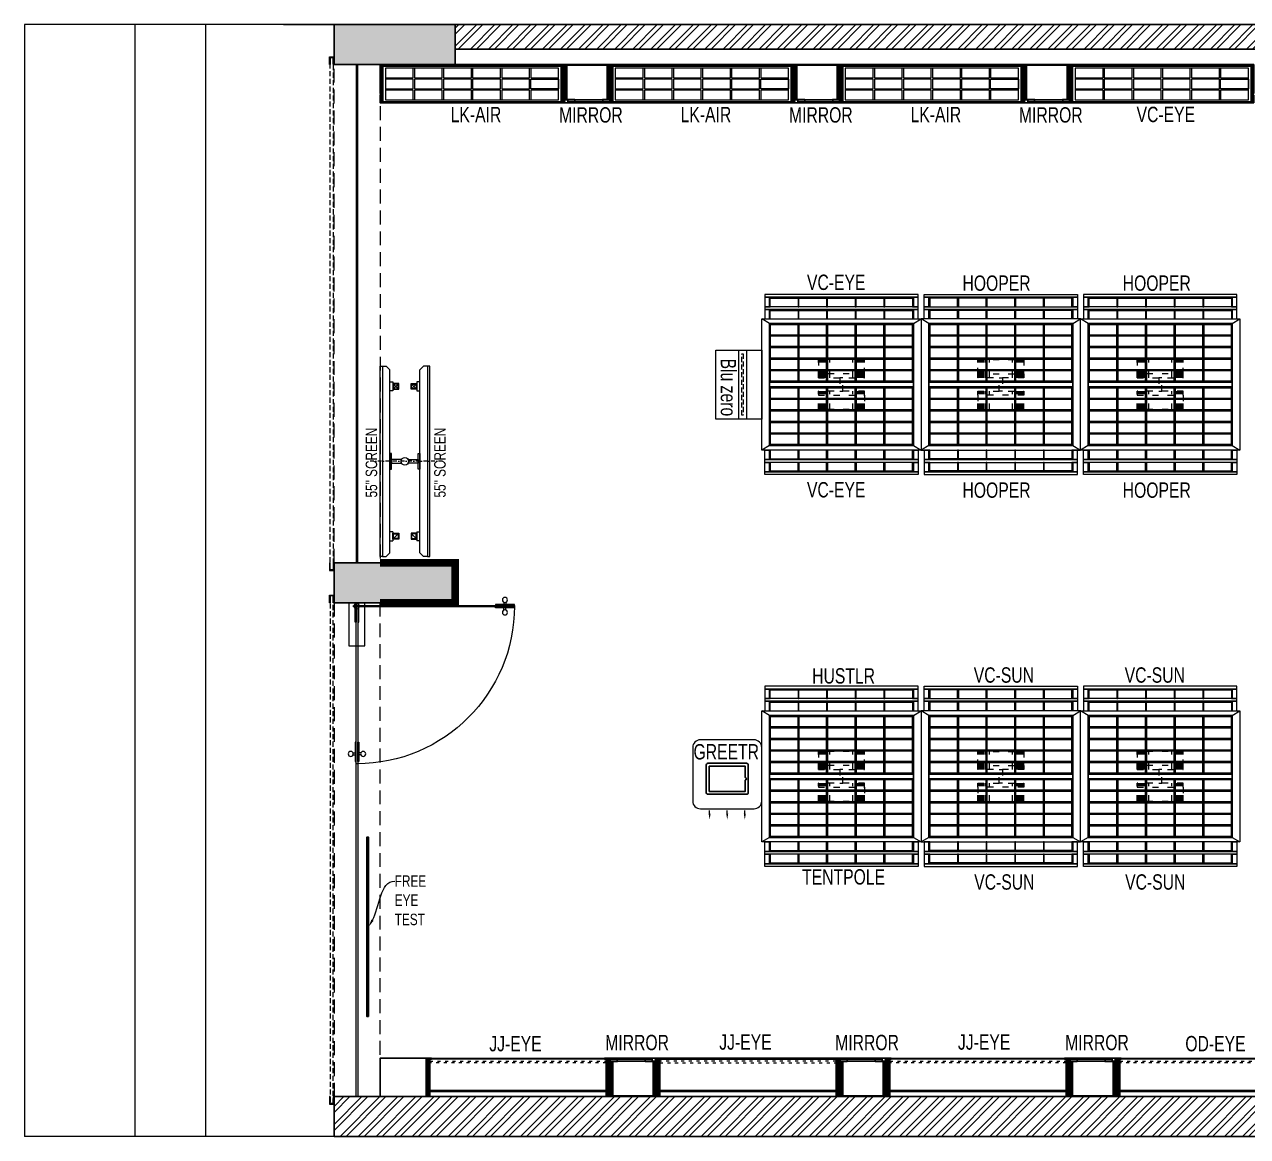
# Model space of a CAD drawing. Header units: feet. Extents: x 9724558 to 9740498, y -5935637 to -5928387.
# Drawn here: x 9724558 to 9732537, y -5935637 to -5928387 of the extents above; entities that cross this region are included whole.
import ezdxf
from ezdxf import colors
from ezdxf.entities.mleader import LeaderData, LeaderLine
from ezdxf.math import Vec2, Vec3

# ---------------------------------------------------------------- set-up
doc = ezdxf.new("R2010")
doc.units = ezdxf.units.FT
doc.header["$LTSCALE"] = 33
doc.header["$MEASUREMENT"] = 0
for name, pattern in [('a_p6_plan_L18$0$HIDDEN', [0.375, 0.25, -0.125]), ('ACAD_ISO03W100', [30, 12, -18]), ('D10_DASHED', [0.75, 0.5, -0.25]), ('DASHDOT2', [0.5, 0.25, -0.125, 0, -0.125]), ('HIDDENX2', [0.75, 0.5, -0.25])]:
    doc.linetypes.add(name, pattern=pattern)
for name, color, linetype, lineweight in [('A-Glazing', 4, 'Continuous', 20), ('A-shutter', 8, 'Continuous', 18), ('A-WALL HATCH', 251, 'Continuous', 0), ('beam', 90, 'Continuous', 9), ('column hatch', 5, 'Continuous', 0), ('Glazing', 141, 'Continuous', 15), ('LENS-DIM', 252, 'Continuous', 5), ('LENS-FURNITURE', 13, 'Continuous', 9), ('LENS-PARTITION', 21, 'Continuous', 25), ('LENS-TEXT', 31, 'Continuous', 5), ('LENS_DIMENSION', 193, 'Continuous', 0), ('LENS_TEXT', 31, 'Continuous', 5), ('LK-EQPMT', 3, 'Continuous', 18), ('LK-FF&E FLOOR', 1, 'Continuous', 9), ('LK-FF&E WALL', 1, 'Continuous', 9), ('LK-IT', 3, 'Continuous', 18), ('LK-MIRROR', 133, 'Continuous', 13), ('LN-ELEVATION-1', 81, 'Continuous', 25), ('LN-ELEVATION-2', 103, 'Continuous', 20), ('LN-ELEVATION-3', 125, 'Continuous', 18), ('LN-ELEVATION-4', 145, 'Continuous', 13), ('LN-ELEVATION-5', 167, 'Continuous', 5), ('LN-HATCH', 251, 'Continuous', 0), ('PLANO-TXT', 252, 'Continuous', 5), ('rolling shutter', 1, 'Continuous', 5), ('Steps', 4, 'Continuous', 9)]:
    doc.layers.add(name, color=color, linetype=linetype, lineweight=lineweight)
doc.layers.add('A-WALL', color=1, linetype='Continuous')
doc.layers.add('column', color=10, linetype='Continuous')
doc.styles.add('LK TXT', font='GILC____.TTF', dxfattribs={"height": 100})
doc.styles.get("Standard").update_dxf_attribs({"font": 'GILC____.TTF'})
pattern_1 = [(45, (7858054.0837, 3504049.203), (-4.4901280605, 4.4901280605), [])]

# ---------------------------------------------------------------- blocks, each defined once
blk = doc.blocks.new('Entrance Door')
at = {"layer": 'Glazing', "ltscale": 111}
blk.add_hatch(color=256, dxfattribs=at).paths.add_polyline_path([(18, -34.8), (18, -1235), (30, -1235), (30, -34.8)])
at = {"layer": 'Glazing'}
for p, q in [((30, -54.2), (18, -66.2)), ((1117.8, -31.3), (1117.8, -54.3)), ((1117.8, -89.2), (1117.8, -66.3)), ((1132.8, -31.3), (1132.8, -54.3)), ((1132.8, -89.2), (1132.8, -66.3))]:
    blk.add_line(p, q, dxfattribs=at)
at = {"layer": 'Glazing', "ltscale": 44}
for p, q in [((-4.9, -1156.3), (18, -1156.3)), ((-4.9, -1171.3), (18, -1171.3)), ((52.9, -1156.3), (30, -1156.3)), ((52.9, -1171.3), (30, -1171.3))]:
    blk.add_line(p, q, dxfattribs=at)
at = {"layer": 'Glazing'}
for points in [[(320, -120.5), (0, -120.5), (0, 0), (320, 0)], [(0, -54.2), (142.5, -54.2), (142.5, -46.8), (0, -46.8)], [(0, -66.2), (142.5, -66.2), (142.5, -73.7), (0, -73.7)], [(1180.8, -54.3), (1038.3, -54.3), (1038.3, -46.8), (1180.8, -46.8)], [(1180.8, -66.3), (1038.3, -66.3), (1038.3, -73.8), (1180.8, -73.8)]]:
    blk.add_lwpolyline(points, close=True, dxfattribs=at)
at = {"layer": 'Glazing', "ltscale": 222}
blk.add_lwpolyline([(-1.5, -66.2), (1198.8, -66.2), (1198.8, -54.2), (-1.5, -54.2)], close=True, dxfattribs=at)
at = {"layer": 'Glazing', "ltscale": 111}
blk.add_lwpolyline([(18, -34.8), (18, -1235), (30, -1235), (30, -34.8)], close=True, dxfattribs=at)
at = {"layer": 'Glazing', "ltscale": 44}
for points in [[(18, -1092.5), (18, -1235), (10.5, -1235), (10.5, -1092.5)], [(30, -1092.5), (30, -1235), (37.5, -1235), (37.5, -1092.5)]]:
    blk.add_lwpolyline(points, close=True, dxfattribs=at)
at = {"layer": 'Glazing'}
for centre, radius in [((1125.3, -13.9), 19), ((24, -58.7), 19.8), ((1125.3, -106.6), 19)]:
    blk.add_circle(centre, radius, dxfattribs=at)
at = {"layer": 'Glazing', "ltscale": 44}
for centre in [(-22.4, -1163.8), (70.4, -1163.8)]:
    blk.add_circle(centre, 19, dxfattribs=at)
at = {"layer": 'Glazing', "ltscale": 222}
blk.add_arc((24, -60.2), 1174.8, 270, 359.99955, dxfattribs=at)
blk = doc.blocks.new('*U47')
at = {"layer": 'A-shutter', "color": 5, "ltscale": 10}
for points in [[(41040071.5, -1561539.2), (41040071.5, -1561544.2), (41040026.5, -1561544.2), (41040026.5, -1561564.2), (41040071.5, -1561564.2), (41040071.5, -1561569.2), (41040021.5, -1561569.2), (41040021.5, -1561539.2)], [(41043291.5, -1561539.2), (41043291.5, -1561544.2), (41043336.5, -1561544.2), (41043336.5, -1561564.2), (41043291.5, -1561564.2), (41043291.5, -1561569.2), (41043341.5, -1561569.2), (41043341.5, -1561539.2)]]:
    blk.add_lwpolyline(points, close=True, dxfattribs=at)
at = {"layer": 'A-shutter', "color": 5, "linetype": 'HIDDENX2', "ltscale": 2}
blk.add_lwpolyline([(41040026.5, -1561544.2), (41040026.5, -1561564.2), (41043336.5, -1561564.2), (41043336.5, -1561544.2)], close=True, dxfattribs=at)
blk = doc.blocks.new('*U48')
at = {"layer": 'A-shutter', "color": 5, "ltscale": 10}
for points in [[(41040071.5, -1561539.2), (41040071.5, -1561544.2), (41040026.5, -1561544.2), (41040026.5, -1561564.2), (41040071.5, -1561564.2), (41040071.5, -1561569.2), (41040021.5, -1561569.2), (41040021.5, -1561539.2)], [(41043321.5, -1561539.2), (41043321.5, -1561544.2), (41043366.5, -1561544.2), (41043366.5, -1561564.2), (41043321.5, -1561564.2), (41043321.5, -1561569.2), (41043371.5, -1561569.2), (41043371.5, -1561539.2)]]:
    blk.add_lwpolyline(points, close=True, dxfattribs=at)
at = {"layer": 'A-shutter', "color": 5, "linetype": 'HIDDENX2', "ltscale": 2}
blk.add_lwpolyline([(41040026.5, -1561544.2), (41040026.5, -1561564.2), (41043366.5, -1561564.2), (41043366.5, -1561544.2)], close=True, dxfattribs=at)
blk = doc.blocks.new('A$Cbb8c257c')
at = {"layer": 'A-WALL HATCH'}
h = blk.add_hatch(dxfattribs=at)
h.set_pattern_fill('ANSI32', color=256, scale=222)
h.set_pattern_definition([(45, (-3278488.334, 5454299.475), (-58.8666395, 58.8666395), []), (45, (-3278449.09, 5454299.475), (-58.8666395, 58.8666395), [])])
h.paths.add_polyline_path([(0, -260), (-200, -260), (-200, -3510), (0, -3510)])
h.paths.add_polyline_path([(-800, 0), (-4440, 0), (-4440, -160), (-800, -160)])
h.paths.add_polyline_path([(-5240, 0), (-13130, 0), (-13130, -160), (-5240, -160)])
h.paths.add_polyline_path([(-13920, -6990), (-13920, -7250), (0, -7250), (0, -3770), (-200, -3770), (-200, -6990)])
at = {"layer": 'column hatch'}
h = blk.add_hatch(color=251, dxfattribs=at)
h.dxf.hatch_style = 1
h.paths.add_polyline_path([(-13130, -3770), (-13920, -3770), (-13920, -3510), (-13130, -3510)])
h.paths.add_polyline_path([(-4600, -3770), (-5240, -3770), (-5240, -3510), (-4600, -3510)])
h.paths.add_polyline_path([(0, -3770), (-650, -3770), (-650, -3510), (0, -3510)])
h.paths.add_polyline_path([(0, -260), (-800, -260), (-800, 0), (0, 0)])
h.paths.add_polyline_path([(-4440, -260), (-5240, -260), (-5240, 0), (-4440, 0)])
h.paths.add_polyline_path([(-13130, -260), (-13920, -260), (-13920, 0), (-13130, 0)])
at = {"layer": 'A-WALL'}
for p, q in [((-13130, 0), (-14249.5, 0)), ((-5240, 0), (-13130, 0)), ((-13920, -6990), (-200, -6990)), ((-13920, -6990), (-13920, -7250)), ((0, -7250), (-13920, -7250))]:
    blk.add_line(p, q, dxfattribs=at)
blk.add_lwpolyline([(-200, -6990), (-200, -3770), (-650, -3770), (-650, -3510), (-200, -3510), (-200, -260), (-800, -260), (-800, -160), (-4440, -160), (-4440, -260), (-5240, -260), (-5240, -160), (-13130, -160), (-13130, -260), (-13920, -260), (-13920, 0)], dxfattribs=at)
at = {"layer": 'beam', "linetype": 'a_p6_plan_L18$0$HIDDEN', "lineweight": 5, "ltscale": 11}
for points in [[(-13920, -260), (-13620, -260), (-13620, -3510), (-13920, -3510)], [(-13920, -6990), (-13620, -6990), (-13620, -3770), (-13920, -3770)]]:
    blk.add_lwpolyline(points, close=True, dxfattribs=at)
at = {"layer": 'column'}
blk.add_line((-13130, -260), (-13920, -260), dxfattribs=at)
for points in [[(-13130, -260), (-13920, -260), (-13920, 0), (-13130, 0)], [(-13130, -3770), (-13920, -3770), (-13920, -3510), (-13130, -3510)]]:
    blk.add_lwpolyline(points, close=True, dxfattribs=at)
at = {"layer": 'Steps'}
for p, q in [((-15939.4, 0), (-15939.4, -7250)), ((-13920, 0), (-15939.4, 0)), ((-15219.4, 0), (-15219.4, -7250)), ((-14759.4, 0), (-14759.4, -7250)), ((-13920, -7250), (-15939.4, -7250))]:
    blk.add_line(p, q, dxfattribs=at)
at = {"layer": 'rolling shutter', "color": 2, "xscale": -1, "rotation": 269.999999999999}
blk.add_blockref('*U48', (1547619.2, -41043581.5), dxfattribs=at)
at = {"layer": 'rolling shutter', "color": 2, "rotation": 270.000000000001}
blk.add_blockref('*U47', (1547619.2, 41036301.5), dxfattribs=at)
blk = doc.blocks.new('MIRROR')
at = {"layer": 'LN-HATCH', "ltscale": 0.5}
h = blk.add_hatch(dxfattribs=at)
h.set_pattern_fill('ANSI31', color=256, scale=2)
h.set_pattern_definition([(45, (4060433.7416, 1708720.787), (-4.4901280605, 4.4901280605), [])])
h.paths.add_polyline_path([(212.9, 101.3), (230.9, 101.3), (230.9, -127.7), (212.9, -127.7)])
h.paths.add_polyline_path([(230.9, 95.3), (494.9, 95.3), (494.9, 101.3), (230.9, 101.3)])
h.paths.add_polyline_path([(512.9, 101.3), (494.9, 101.3), (494.9, -127.7), (512.9, -127.7)])
at = {"layer": 'Defpoints'}
blk.add_lwpolyline([(512.9, 101.3), (212.9, 101.3), (212.9, -148.7), (512.9, -148.7)], close=True, dxfattribs=at)
at = {"layer": 'LN-ELEVATION-1'}
for points in [[(212.9, 101.3), (230.9, 101.3), (230.9, -127.7), (212.9, -127.7)], [(230.9, 95.3), (494.9, 95.3), (494.9, 101.3), (230.9, 101.3)], [(512.9, 101.3), (494.9, 101.3), (494.9, -127.7), (512.9, -127.7)], [(259.9, -141.7), (259.9, -127.7), (214.9, -127.7), (214.9, -148.7), (223.9, -148.7), (223.9, -147.2), (216.4, -147.2), (216.4, -141.7)], [(442.9, -141.7), (442.9, -127.7), (487.9, -127.7), (487.9, -148.7), (478.9, -148.7), (478.9, -147.2), (486.4, -147.2), (486.4, -141.7)], [(504.9, -148.7), (504.9, -147.2), (509.4, -147.2), (509.4, -129.2), (487.9, -129.2), (487.9, -127.7), (510.9, -127.7), (510.9, -148.7)]]:
    blk.add_lwpolyline(points, close=True, dxfattribs=at)
at = {"layer": 'LN-ELEVATION-2', "color": 4, "lineweight": 0}
blk.add_lwpolyline([(216.4, -141.7), (486.4, -141.7), (486.4, -147.2), (216.4, -147.2)], close=True, dxfattribs=at)
at = {"layer": 'LN-ELEVATION-2'}
blk.add_lwpolyline([(259.9, -141.7), (442.9, -141.7), (442.9, -127.7), (259.9, -127.7)], close=True, dxfattribs=at)
at = {"layer": 'LN-ELEVATION-4', "ltscale": 0.5}
blk.add_line((478.9, -148.7), (223.9, -148.7), dxfattribs=at)
blk = doc.blocks.new('JJ SH 1200')
at = {"layer": 'LN-HATCH', "ltscale": 0.5}
h = blk.add_hatch(dxfattribs=at)
h.set_pattern_fill('ANSI31', color=256, scale=2)
h.set_pattern_definition([(45, (4097187.331, 1708800.267), (-4.4901280605, 4.4901280605), [])])
h.paths.add_polyline_path([(792.1, 220), (792.1, 30), (786.1, 30), (786.1, 20), (792.1, 20), (792.1, -24), (767.1, -24), (767.1, 220)])
h.paths.add_polyline_path([(-382.9, 180), (767.1, 180), (767.1, 186), (-382.9, 186)])
h.paths.add_polyline_path([(757.1, -24), (757.1, -30), (792.1, -30), (792.1, -24)])
h.paths.add_polyline_path([(-407.9, 220), (-407.9, 30), (-401.9, 30), (-401.9, 20), (-407.9, 20), (-407.9, -24), (-382.9, -24), (-382.9, 220)])
h.paths.add_polyline_path([(-372.9, -24), (-372.9, -30), (-407.9, -30), (-407.9, -24)])
at = {"layer": 'LN-ELEVATION-1', "ltscale": 0.5}
for points in [[(-407.9, 220), (-407.9, 30), (-401.9, 30), (-401.9, 20), (-407.9, 20), (-407.9, -24), (-382.9, -24), (-382.9, 220)], [(-382.9, 180), (767.1, 180), (767.1, 186), (-382.9, 186)], [(792.1, 220), (792.1, 30), (786.1, 30), (786.1, 20), (792.1, 20), (792.1, -24), (767.1, -24), (767.1, 220)], [(-372.9, -24), (-372.9, -30), (-407.9, -30), (-407.9, -24)], [(757.1, -24), (757.1, -30), (792.1, -30), (792.1, -24)]]:
    blk.add_lwpolyline(points, close=True, dxfattribs=at)
at = {"layer": 'LN-ELEVATION-3', "ltscale": 0.5}
for p, q in [((767.1, 220), (-382.9, 220)), ((757.1, -24), (-372.9, -24)), ((-372.9, -30), (757.1, -30))]:
    blk.add_line(p, q, dxfattribs=at)
at = {"layer": 'LN-ELEVATION-4', "linetype": 'ACAD_ISO03W100', "ltscale": 0.05}
blk.add_lwpolyline([(767.1, 0), (-382.9, 0), (-382.9, -12), (767.1, -12)], close=True, dxfattribs=at)
blk = doc.blocks.new('VC HD 1200')
at = {"layer": 'LN-HATCH', "ltscale": 0.5}
h = blk.add_hatch(dxfattribs=at)
h.set_pattern_fill('ANSI31', color=256, scale=2)
h.set_pattern_definition([(45, (3760859.753, 1795248.936), (-4.490128061, 4.490128061), [])])
h.paths.add_polyline_path([(-1200, 250), (-1200, 60), (-1194, 60), (-1194, 50), (-1200, 50), (-1200, 6), (-1182, 6), (-1182, 250)])
h = blk.add_hatch(dxfattribs=at)
h.set_pattern_fill('ANSI31', color=256, scale=2)
h.set_pattern_definition(pattern_1)
h.paths.add_polyline_path([(0, 250), (0, 60), (-6, 60), (-6, 50), (0, 50), (0, 6), (-18, 6), (-18, 250)])
h = blk.add_hatch(dxfattribs=at)
h.set_pattern_fill('ANSI31', color=256, scale=2)
h.set_pattern_definition([(45, (7858047.0837, 3504049.203), (-4.4901280605, 4.4901280605), [])])
h.paths.add_polyline_path([(-1165, 6), (-1165, 0), (-1200, 0), (-1200, 6)])
h = blk.add_hatch(dxfattribs=at)
h.set_pattern_fill('ANSI31', color=256, scale=2)
h.set_pattern_definition(pattern_1)
h.paths.add_polyline_path([(-28, 6), (-28, 0), (0, 0), (0, 6)])
at = {"layer": 'LN-ELEVATION-1', "ltscale": 0.5}
for points in [[(-1200, 250), (-1200, 60), (-1194, 60), (-1194, 50), (-1200, 50), (-1200, 6), (-1182, 6), (-1182, 250)], [(-18, 238), (-1182, 238), (-1182, 244), (-18, 244)], [(0, 250), (0, 60), (-6, 60), (-6, 50), (0, 50), (0, 6), (-18, 6), (-18, 250)], [(-1165, 6), (-1165, 0), (-1200, 0), (-1200, 6)], [(-35, 6), (-35, 0), (0, 0), (0, 6)]]:
    blk.add_lwpolyline(points, close=True, dxfattribs=at)
at = {"layer": 'LN-ELEVATION-3', "ltscale": 0.5}
for p, q in [((-1182, 250), (-18, 250)), ((-1165, 6), (-35, 6)), ((-35, 0), (-1165, 0))]:
    blk.add_line(p, q, dxfattribs=at)
for points in [[(-1165, 226), (-35, 226), (-35, 18), (-1165, 18)], [(-1165, 226), (-983.3, 226), (-983.3, 162), (-1165, 162)], [(-975.3, 226), (-793.7, 226), (-793.7, 162), (-975.3, 162)], [(-785.7, 226), (-604, 226), (-604, 162), (-785.7, 162)], [(-596, 226), (-414.3, 226), (-414.3, 162), (-596, 162)], [(-406.3, 226), (-224.7, 226), (-224.7, 162), (-406.3, 162)], [(-216.7, 226), (-35, 226), (-35, 162), (-216.7, 162)], [(-1165, 90), (-983.3, 90), (-983.3, 154), (-1165, 154)], [(-1165, 82), (-983.3, 82), (-983.3, 18), (-1165, 18)], [(-975.3, 154), (-793.7, 154), (-793.7, 90), (-975.3, 90)], [(-975.3, 82), (-793.7, 82), (-793.7, 18), (-975.3, 18)], [(-785.7, 154), (-604, 154), (-604, 90), (-785.7, 90)], [(-785.7, 82), (-604, 82), (-604, 18), (-785.7, 18)], [(-596, 154), (-414.3, 154), (-414.3, 90), (-596, 90)], [(-596, 82), (-414.3, 82), (-414.3, 18), (-596, 18)], [(-406.3, 154), (-224.7, 154), (-224.7, 90), (-406.3, 90)], [(-406.3, 82), (-224.7, 82), (-224.7, 18), (-406.3, 18)], [(-216.7, 154), (-35, 154), (-35, 90), (-216.7, 90)], [(-216.7, 82), (-35, 82), (-35, 18), (-216.7, 18)]]:
    blk.add_lwpolyline(points, close=True, dxfattribs=at)
blk = doc.blocks.new('ffgd')
at = {"layer": 'LN-ELEVATION-4', "linetype": 'ACAD_ISO03W100', "ltscale": 0.1}
blk.add_lwpolyline([(0, 47.3), (0, -41.5), (-20, -41.5), (-20, 47.3)], close=True, dxfattribs=at)
at = {"layer": 'LN-ELEVATION-5', "linetype": 'ACAD_ISO03W100', "ltscale": 0.1}
for p, q in [((-159.9, 165.7), (-159.9, 47.3)), ((-159.7, 165.7), (-159.7, 47.3)), ((-159.4, 165.7), (-159.4, 47.3)), ((-159, 165.7), (-159, 47.3)), ((-158.5, 165.7), (-158.5, 47.3)), ((-157.9, 165.7), (-157.9, 47.3)), ((-157.1, 165.7), (-157.1, 47.3)), ((-156.1, 165.7), (-156.1, 47.3)), ((-154.1, 165.7), (-154.1, 47.3)), ((-151.1, 165.7), (-151.1, 47.3)), ((-146.1, 165.7), (-146.1, 47.3)), ((-141.1, 165.7), (-141.1, 47.3)), ((-135.1, 165.7), (-135.1, 47.3)), ((-128.1, 165.7), (-128.1, 47.3)), ((-120.1, 165.7), (-120.1, 47.3)), ((-111.1, 165.7), (-111.1, 47.3)), ((-102.1, 165.7), (-102.1, 47.3)), ((-85, 165.7), (-85, 47.3)), ((65, 165.7), (65, 47.3)), ((82.1, 165.7), (82.1, 47.3)), ((91.1, 165.7), (91.1, 47.3)), ((100.1, 165.7), (100.1, 47.3)), ((108.1, 165.7), (108.1, 47.3)), ((115.1, 165.7), (115.1, 47.3)), ((121.1, 165.7), (121.1, 47.3)), ((126.1, 165.7), (126.1, 47.3)), ((131.1, 165.7), (131.1, 47.3)), ((134.1, 165.7), (134.1, 47.3)), ((136.1, 165.7), (136.1, 47.3)), ((137.1, 165.7), (137.1, 47.3)), ((137.9, 165.7), (137.9, 47.3)), ((138.5, 165.7), (138.5, 47.3)), ((139, 165.7), (139, 47.3)), ((139.4, 165.7), (139.4, 47.3)), ((139.7, 165.7), (139.7, 47.3)), ((139.9, 165.7), (139.9, 47.3)), ((-159.9, -41.5), (-159.9, -159.9)), ((-159.7, -41.5), (-159.7, -159.9)), ((-159.4, -41.5), (-159.4, -159.9)), ((-159, -41.5), (-159, -159.9)), ((-158.5, -41.5), (-158.5, -159.9)), ((-157.9, -41.5), (-157.9, -159.9)), ((-157.1, -41.5), (-157.1, -159.9)), ((-156.1, -41.5), (-156.1, -159.9)), ((-154.1, -41.5), (-154.1, -159.9)), ((-151.1, -41.5), (-151.1, -159.9)), ((-146.1, -41.5), (-146.1, -159.9)), ((-141.1, -41.5), (-141.1, -159.9)), ((-135.1, -41.5), (-135.1, -159.9)), ((-128.1, -41.5), (-128.1, -159.9)), ((-120.1, -41.5), (-120.1, -159.9)), ((-111.1, -41.5), (-111.1, -159.9)), ((-102.1, -41.5), (-102.1, -159.9)), ((-85, -41.5), (-85, -159.9)), ((65, -41.5), (65, -159.9)), ((82.1, -41.5), (82.1, -159.9)), ((91.1, -41.5), (91.1, -159.9)), ((100.1, -41.5), (100.1, -159.9)), ((108.1, -41.5), (108.1, -159.9)), ((115.1, -41.5), (115.1, -159.9)), ((121.1, -41.5), (121.1, -159.9)), ((126.1, -41.5), (126.1, -159.9)), ((131.1, -41.5), (131.1, -159.9)), ((134.1, -41.5), (134.1, -159.9)), ((136.1, -41.5), (136.1, -159.9)), ((137.1, -41.5), (137.1, -159.9)), ((137.9, -41.5), (137.9, -159.9)), ((138.5, -41.5), (138.5, -159.9)), ((139, -41.5), (139, -159.9)), ((139.4, -41.5), (139.4, -159.9)), ((139.7, -41.5), (139.7, -159.9)), ((139.9, -41.5), (139.9, -159.9))]:
    blk.add_line(p, q, dxfattribs=at)
for points in [[(140, 73), (140, 165.7), (-160, 165.7), (-160, 73)], [(140, -67.1), (140, -159.9), (-160, -159.9), (-160, -67.1)]]:
    blk.add_lwpolyline(points, dxfattribs=at)
for points in [[(140, 73), (140, 47.3), (-160, 47.3), (-160, 73)], [(140, -41.5), (140, -67.1), (-160, -67.1), (-160, -41.5)]]:
    blk.add_lwpolyline(points, close=True, dxfattribs=at)
blk = doc.blocks.new('EURO 1040 x 1175')
at = {"layer": 'LN-ELEVATION-1'}
for points in [[(-470, -327.4), (470, -327.4), (470, 467.6), (-470, 467.6)], [(-470, 85.1), (470, 85.1), (470, 467.6), (-470, 467.6)], [(-283.2, 85.1), (-277.2, 85.1), (-277.2, 467.6), (-283.2, 467.6)], [(-96.4, 85.1), (-90.4, 85.1), (-90.4, 467.6), (-96.4, 467.6)], [(90.4, 85.1), (96.4, 85.1), (96.4, 467.6), (90.4, 467.6)], [(277.2, 85.1), (283.2, 85.1), (283.2, 467.6), (277.2, 467.6)], [(-470, 386.6), (-283.2, 386.6), (-283.2, 392.6), (-470, 392.6)], [(-277.2, 386.6), (-96.4, 386.6), (-96.4, 392.6), (-277.2, 392.6)], [(-90.4, 386.6), (90.4, 386.6), (90.4, 392.6), (-90.4, 392.6)], [(96.4, 386.6), (277.2, 386.6), (277.2, 392.6), (96.4, 392.6)], [(283.2, 386.6), (470, 386.6), (470, 392.6), (283.2, 392.6)], [(-470, 311.2), (-283.2, 311.2), (-283.2, 317.2), (-470, 317.2)], [(-470, 235.8), (-283.2, 235.8), (-283.2, 241.8), (-470, 241.8)], [(-277.2, 311.2), (-96.4, 311.2), (-96.4, 317.2), (-277.2, 317.2)], [(-277.2, 235.8), (-96.4, 235.8), (-96.4, 241.8), (-277.2, 241.8)], [(-90.4, 311.2), (90.4, 311.2), (90.4, 317.2), (-90.4, 317.2)], [(-90.4, 235.8), (90.4, 235.8), (90.4, 241.8), (-90.4, 241.8)], [(96.4, 311.2), (277.2, 311.2), (277.2, 317.2), (96.4, 317.2)], [(96.4, 235.8), (277.2, 235.8), (277.2, 241.8), (96.4, 241.8)], [(283.2, 311.2), (470, 311.2), (470, 317.2), (283.2, 317.2)], [(283.2, 235.8), (470, 235.8), (470, 241.8), (283.2, 241.8)], [(-470, 160.4), (-283.2, 160.4), (-283.2, 166.4), (-470, 166.4)], [(-277.2, 160.4), (-96.4, 160.4), (-96.4, 166.4), (-277.2, 166.4)], [(-90.4, 160.4), (90.4, 160.4), (90.4, 166.4), (-90.4, 166.4)], [(96.4, 160.4), (277.2, 160.4), (277.2, 166.4), (96.4, 166.4)], [(283.2, 160.4), (470, 160.4), (470, 166.4), (283.2, 166.4)], [(-470, 85.1), (470, 85.1), (470, 55.1), (-470, 55.1)], [(-470, 55.1), (470, 55.1), (470, -327.4), (-470, -327.4)], [(-283.2, 55.1), (-277.2, 55.1), (-277.2, -327.4), (-283.2, -327.4)], [(-96.4, 55.1), (-90.4, 55.1), (-90.4, -327.4), (-96.4, -327.4)], [(90.4, 55.1), (96.4, 55.1), (96.4, -327.4), (90.4, -327.4)], [(277.2, 55.1), (283.2, 55.1), (283.2, -327.4), (277.2, -327.4)], [(-470, -20.3), (-283.2, -20.3), (-283.2, -26.3), (-470, -26.3)], [(-277.2, -20.3), (-96.4, -20.3), (-96.4, -26.3), (-277.2, -26.3)], [(-90.4, -20.3), (90.4, -20.3), (90.4, -26.3), (-90.4, -26.3)], [(96.4, -20.3), (277.2, -20.3), (277.2, -26.3), (96.4, -26.3)], [(283.2, -20.3), (470, -20.3), (470, -26.3), (283.2, -26.3)], [(-470, -95.7), (-283.2, -95.7), (-283.2, -101.7), (-470, -101.7)], [(-277.2, -95.7), (-96.4, -95.7), (-96.4, -101.7), (-277.2, -101.7)], [(-90.4, -95.7), (90.4, -95.7), (90.4, -101.7), (-90.4, -101.7)], [(96.4, -95.7), (277.2, -95.7), (277.2, -101.7), (96.4, -101.7)], [(283.2, -95.7), (470, -95.7), (470, -101.7), (283.2, -101.7)], [(-470, -171.1), (-283.2, -171.1), (-283.2, -177.1), (-470, -177.1)], [(-277.2, -171.1), (-96.4, -171.1), (-96.4, -177.1), (-277.2, -177.1)], [(-90.4, -171.1), (90.4, -171.1), (90.4, -177.1), (-90.4, -177.1)], [(96.4, -171.1), (277.2, -171.1), (277.2, -177.1), (96.4, -177.1)], [(283.2, -171.1), (470, -171.1), (470, -177.1), (283.2, -177.1)], [(-470, -246.4), (-283.2, -246.4), (-283.2, -252.4), (-470, -252.4)], [(-277.2, -246.4), (-96.4, -246.4), (-96.4, -252.4), (-277.2, -252.4)], [(-90.4, -246.4), (90.4, -246.4), (90.4, -252.4), (-90.4, -252.4)], [(96.4, -246.4), (277.2, -246.4), (277.2, -252.4), (96.4, -252.4)], [(283.2, -246.4), (470, -246.4), (470, -252.4), (283.2, -252.4)]]:
    blk.add_lwpolyline(points, close=True, dxfattribs=at)
for points in [[(-283.2, 461.6), (-464, 461.6), (-464, 317.2)], [(-96.4, 461.6), (-277.2, 461.6)], [(90.4, 461.6), (-90.4, 461.6)], [(277.2, 461.6), (96.4, 461.6)], [(464, 317.2), (464, 461.6), (283.2, 461.6)], [(-464, 311.2), (-464, 241.8)], [(464, 241.8), (464, 311.2)], [(-464, 235.8), (-464, 166.4)], [(-464, 160.4), (-464, 91.1), (-283.2, 91.1)], [(283.2, 91.1), (464, 91.1), (464, 160.4)], [(464, 166.4), (464, 235.8)], [(-277.2, 91.1), (-96.4, 91.1)], [(-90.4, 91.1), (90.4, 91.1)], [(96.4, 91.1), (277.2, 91.1)], [(-464, -20.3), (-464, 49.1), (-283.2, 49.1)], [(-277.2, 49.1), (-96.4, 49.1)], [(-90.4, 49.1), (90.4, 49.1)], [(96.4, 49.1), (277.2, 49.1)], [(283.2, 49.1), (464, 49.1), (464, -20.3)], [(-464, -95.7), (-464, -26.3)], [(464, -26.3), (464, -95.7)], [(-464, -171.1), (-464, -101.7)], [(464, -101.7), (464, -171.1)], [(-283.2, -321.4), (-464, -321.4), (-464, -177.1)], [(464, -177.1), (464, -321.4), (283.2, -321.4)], [(-96.4, -321.4), (-277.2, -321.4)], [(90.4, -321.4), (-90.4, -321.4)], [(277.2, -321.4), (96.4, -321.4)]]:
    blk.add_lwpolyline(points, dxfattribs=at)
at = {"layer": 'LN-ELEVATION-2'}
blk.add_lwpolyline([(-520, -357.4), (520, -357.4), (520, 497.6), (-520, 497.6)], close=True, dxfattribs=at)
for points in [[(-470, 467.6), (-520, 497.6)], [(470, 467.6), (520, 497.6)], [(-470, -327.4), (-520, -357.4)], [(470, -327.4), (520, -357.4)]]:
    blk.add_lwpolyline(points, dxfattribs=at)
at = {"layer": 'LN-ELEVATION-3'}
for points in [[(-500, 559.6), (500, 559.6), (500, 577.6), (-500, 577.6)], [(-500, 497.6), (-470, 497.6), (-470, 559.6), (-500, 559.6)], [(470, 497.6), (500, 497.6), (500, 559.6), (470, 559.6)], [(-500, -357.4), (-470, -357.4), (-470, -419.4), (-500, -419.4)], [(470, -357.4), (500, -357.4), (500, -419.4), (470, -419.4)], [(-500, -419.4), (500, -419.4), (500, -437.4), (-500, -437.4)]]:
    blk.add_lwpolyline(points, close=True, dxfattribs=at)
at = {"layer": 'LN-ELEVATION-4'}
for points in [[(-500, 639.6), (500, 639.6), (500, 657.6), (-500, 657.6)], [(-500, 577.6), (-470, 577.6), (-470, 639.6), (-500, 639.6)], [(470, 577.6), (500, 577.6), (500, 639.6), (470, 639.6)], [(-470, 497.6), (-464, 497.6), (-464, 559.6), (-470, 559.6)], [(-464, 553.6), (-283.2, 553.6), (-283.2, 559.6), (-464, 559.6)], [(-283.2, 497.6), (-277.2, 497.6), (-277.2, 559.6), (-283.2, 559.6)], [(-277.2, 553.6), (-96.4, 553.6), (-96.4, 559.6), (-277.2, 559.6)], [(-96.4, 497.6), (-90.4, 497.6), (-90.4, 559.6), (-96.4, 559.6)], [(-90.4, 553.6), (90.4, 553.6), (90.4, 559.6), (-90.4, 559.6)], [(90.4, 497.6), (96.4, 497.6), (96.4, 559.6), (90.4, 559.6)], [(96.4, 553.6), (277.2, 553.6), (277.2, 559.6), (96.4, 559.6)], [(277.2, 497.6), (283.2, 497.6), (283.2, 559.6), (277.2, 559.6)], [(283.2, 553.6), (464, 553.6), (464, 559.6), (283.2, 559.6)], [(464, 497.6), (470, 497.6), (470, 559.6), (464, 559.6)], [(-470, -357.4), (-464, -357.4), (-464, -419.4), (-470, -419.4)], [(-283.2, -357.4), (-277.2, -357.4), (-277.2, -419.4), (-283.2, -419.4)], [(-96.4, -357.4), (-90.4, -357.4), (-90.4, -419.4), (-96.4, -419.4)], [(90.4, -357.4), (96.4, -357.4), (96.4, -419.4), (90.4, -419.4)], [(277.2, -357.4), (283.2, -357.4), (283.2, -419.4), (277.2, -419.4)], [(464, -357.4), (470, -357.4), (470, -419.4), (464, -419.4)], [(-500, -437.4), (-470, -437.4), (-470, -499.4), (-500, -499.4)], [(-464, -413.4), (-283.2, -413.4), (-283.2, -419.4), (-464, -419.4)], [(-277.2, -413.4), (-96.4, -413.4), (-96.4, -419.4), (-277.2, -419.4)], [(-90.4, -413.4), (90.4, -413.4), (90.4, -419.4), (-90.4, -419.4)], [(96.4, -413.4), (277.2, -413.4), (277.2, -419.4), (96.4, -419.4)], [(283.2, -413.4), (464, -413.4), (464, -419.4), (283.2, -419.4)], [(470, -437.4), (500, -437.4), (500, -499.4), (470, -499.4)], [(-500, -499.4), (500, -499.4), (500, -517.4), (-500, -517.4)]]:
    blk.add_lwpolyline(points, close=True, dxfattribs=at)
at = {"layer": 'LN-ELEVATION-5'}
for points in [[(-470, 577.6), (-464, 577.6), (-464, 639.6), (-470, 639.6)], [(-464, 633.6), (-283.2, 633.6), (-283.2, 639.6), (-464, 639.6)], [(-283.2, 577.6), (-277.2, 577.6), (-277.2, 639.6), (-283.2, 639.6)], [(-277.2, 633.6), (-96.4, 633.6), (-96.4, 639.6), (-277.2, 639.6)], [(-96.4, 577.6), (-90.4, 577.6), (-90.4, 639.6), (-96.4, 639.6)], [(-90.4, 633.6), (90.4, 633.6), (90.4, 639.6), (-90.4, 639.6)], [(90.4, 577.6), (96.4, 577.6), (96.4, 639.6), (90.4, 639.6)], [(96.4, 633.6), (277.2, 633.6), (277.2, 639.6), (96.4, 639.6)], [(277.2, 577.6), (283.2, 577.6), (283.2, 639.6), (277.2, 639.6)], [(283.2, 633.6), (464, 633.6), (464, 639.6), (283.2, 639.6)], [(464, 577.6), (470, 577.6), (470, 639.6), (464, 639.6)], [(-470, -437.4), (-464, -437.4), (-464, -499.4), (-470, -499.4)], [(-283.2, -437.4), (-277.2, -437.4), (-277.2, -499.4), (-283.2, -499.4)], [(-96.4, -437.4), (-90.4, -437.4), (-90.4, -499.4), (-96.4, -499.4)], [(90.4, -437.4), (96.4, -437.4), (96.4, -499.4), (90.4, -499.4)], [(277.2, -437.4), (283.2, -437.4), (283.2, -499.4), (277.2, -499.4)], [(464, -437.4), (470, -437.4), (470, -499.4), (464, -499.4)], [(-464, -493.4), (-283.2, -493.4), (-283.2, -499.4), (-464, -499.4)], [(-277.2, -493.4), (-96.4, -493.4), (-96.4, -499.4), (-277.2, -499.4)], [(-90.4, -493.4), (90.4, -493.4), (90.4, -499.4), (-90.4, -499.4)], [(96.4, -493.4), (277.2, -493.4), (277.2, -499.4), (96.4, -499.4)], [(283.2, -493.4), (464, -493.4), (464, -499.4), (283.2, -499.4)]]:
    blk.add_lwpolyline(points, close=True, dxfattribs=at)
at = {"layer": 'LENS-DIM'}
blk.add_blockref('ffgd', (10, 67.1), dxfattribs=at)
blk = doc.blocks.new('GREETR 450x450')
at = {"layer": 'LN-ELEVATION-1', "linetype": 'ByBlock', "lineweight": -2}
for p, q in [((481.3, 339.7), (461, 339.7)), ((481.3, 225), (461, 225)), ((481.3, 110.3), (461, 110.3))]:
    blk.add_line(p, q, dxfattribs=at)
at = {"layer": 'LN-ELEVATION-1'}
for points in [[(355.5, 98.3), (355.5, 352.3, 0.414214), (345.5, 362.3), (163.5, 362.3, 0.414214), (153.5, 352.3), (153.5, 98.3, 0.414214), (163.5, 88.3), (345.5, 88.3, 0.414214)], [(264, 342.8), (336.5, 342.8), (336.5, 107.8), (172.5, 107.8), (172.5, 342.8), (245, 342.8, 0.327538), (246.9, 344.2, -0.733799), (262.1, 344.2, 0.327538)]]:
    blk.add_lwpolyline(points, format="xyb", close=True, dxfattribs=at)
at = {"layer": 'LN-ELEVATION-1', "linetype": 'ByBlock', "lineweight": -2}
for points in [[(481.3, 346.4), (481.3, 333.1), (521.3, 339.7)], [(481.3, 231.7), (481.3, 218.3), (521.3, 225)], [(481.3, 116.9), (481.3, 103.6), (521.3, 110.3)]]:
    blk.add_solid(points, dxfattribs=at)
at = {"layer": 'LN-ELEVATION-2'}
blk.add_lwpolyline([(50, 0), (400, 0, 0.414214), (450, 50), (450, 400, 0.414214), (400, 450), (50, 450, 0.414214), (0, 400), (0, 50, 0.414214)], format="xyb", close=True, dxfattribs=at)
at = {"layer": 'LENS-TEXT', "color": 0, "linetype": 'Continuous', "ltscale": 3, "insert": (78.9, 218.7), "char_height": 100, "attachment_point": 5, "rotation": 90, "style": 'LK TXT'}
blk.add_mtext_dynamic_manual_height_columns('GREETR', width=353.056, gutter_width=0.5, heights=[0], dxfattribs=at)
blk = doc.blocks.new('55INCH')
at = {"layer": 'LK-EQPMT', "ltscale": 12}
for p, q in [((2111558.8, 1135690.5), (2111583.2, 1135690.5)), ((2111583.2, 1135690.5), (2111607.7, 1135666)), ((2111607.7, 1134473.9), (2111607.7, 1135666)), ((2111607.7, 1135587.9), (2111627.2, 1135587.9)), ((2111627.2, 1135587.9), (2111627.2, 1135529.3)), ((2111627.2, 1135529.3), (2111607.7, 1135529.3)), ((2111627.2, 1134610.6), (2111607.7, 1134610.6)), ((2111627.2, 1134610.6), (2111627.2, 1134552)), ((2111607.7, 1134552), (2111627.2, 1134552)), ((2111583.2, 1134449.5), (2111607.7, 1134473.9)), ((2111558.8, 1134449.5), (2111583.2, 1134449.5))]:
    blk.add_line(p, q, dxfattribs=at)
at = {"layer": 'LK-EQPMT'}
for p, q in [((2111661.6, 1135543.3), (2111631, 1135573.9)), ((2111661.6, 1135573.9), (2111631, 1135543.3)), ((2111661.6, 1134597.1), (2111631, 1134566.5))]:
    blk.add_line(p, q, dxfattribs=at)
at = {"layer": 'LK-EQPMT', "ltscale": 12}
blk.add_lwpolyline([(2111542.6, 1135690.5), (2111558.8, 1135690.5), (2111558.8, 1134449.5), (2111542.6, 1134449.5)], close=True, dxfattribs=at)
at = {"layer": 'LK-EQPMT'}
for points in [[(2111627.2, 1135577.7), (2111627.2, 1135539.5), (2111665.4, 1135539.5), (2111665.4, 1135577.7)], [(2111631, 1135573.9), (2111631, 1135543.3), (2111661.6, 1135543.3), (2111661.6, 1135573.9)], [(2111627.2, 1134562.7), (2111627.2, 1134600.9), (2111665.4, 1134600.9), (2111665.4, 1134562.7)], [(2111631, 1134566.5), (2111631, 1134597.1), (2111661.6, 1134597.1), (2111661.6, 1134566.5)]]:
    blk.add_lwpolyline(points, close=True, dxfattribs=at)
blk = doc.blocks.new('BLUE ZERO')
at = {"layer": 'LENS-FURNITURE', "ltscale": 0.5}
for points in [[(86206.7, 120883.4), (86206.7, 120433.4), (85906.7, 120433.4), (85906.7, 120883.4)], [(86106.7, 120883.4), (86106.7, 120433.4), (86056.7, 120433.4), (86056.7, 120883.4)]]:
    blk.add_lwpolyline(points, close=True, dxfattribs=at)
at = {"layer": 'LENS-FURNITURE', "linetype": 'D10_DASHED', "ltscale": 2}
blk.add_lwpolyline([(86085.7, 120858.4), (86085.7, 120458.4), (86077.7, 120458.4), (86077.7, 120858.4)], close=True, dxfattribs=at)

msp = doc.modelspace()

# ---------------------------------------------------------------- linework, layer by layer
msp.add_lwpolyline([(9726803.5, -5934854), (9726803.5, -5933686), (9726791.5, -5933686), (9726791.5, -5934854)], close=True)
at = {"layer": 'A-Glazing'}
for points in [[(9726733.7, -5931897.1), (9726733.7, -5928647.1), (9726721.7, -5928647.1), (9726721.7, -5931897.1)], [(9726733.7, -5932157.1), (9726733.7, -5935377.1), (9726721.7, -5935377.1), (9726721.7, -5932157.1)]]:
    msp.add_lwpolyline(points, close=True, dxfattribs=at)
at = {"layer": 'LENS-PARTITION'}
msp.add_lwpolyline([(9726877.7, -5935377.1), (9727177.7, -5935377.1), (9727177.7, -5935127.1), (9726877.7, -5935127.1)], close=True, dxfattribs=at)
at = {"layer": 'LK-IT', "color": 1, "linetype": 'DASHDOT2', "ltscale": 3}
msp.add_line((9727284.7, -5931235.2), (9726795.7, -5931235.2), dxfattribs=at)
at = {"layer": 'LK-IT'}
for points in [[(9726942.8, -5931185.2), (9726942.8, -5931285.2), (9726952.8, -5931285.2), (9726952.8, -5931185.2)], [(9727137.6, -5931185.2), (9727137.6, -5931285.2), (9727127.6, -5931285.2), (9727127.6, -5931185.2)]]:
    msp.add_lwpolyline(points, close=True, dxfattribs=at)
for points in [[(9727018.6, -5931222.7), (9726952.8, -5931222.7), (9726952.8, -5931247.7), (9727018.6, -5931247.7, -0.267949), (9727018.6, -5931222.7, 1)], [(9727061.9, -5931222.7), (9727127.6, -5931222.7), (9727127.6, -5931247.7), (9727061.9, -5931247.7, 0.267949), (9727061.9, -5931222.7, -1)]]:
    msp.add_lwpolyline(points, format="xyb", dxfattribs=at)
at = {"layer": 'LK-IT', "color": 1}
msp.add_circle((9727040.2, -5931235.2), 25, dxfattribs=at)
at = {"layer": 'LK-MIRROR', "linetype": 'ACAD_ISO03W100', "ltscale": 0.05, "const_width": 50}
msp.add_lwpolyline([(9726877.7, -5931897.1), (9727367.7, -5931897.1), (9727367.7, -5932157.1), (9726877.7, -5932157.1)], dxfattribs=at)

# ---------------------------------------------------------------- block references
at = {"layer": 'A-Glazing', "xscale": -0.8748404702498984, "yscale": 0.8748404702498984, "zscale": 0.8748404702498984, "rotation": 89.99998890926607}
msp.add_blockref('Entrance Door', (9726674.3, -5932158.4), dxfattribs=at)
at = {"layer": 'LENS_DIMENSION'}
msp.add_blockref('A$Cbb8c257c', (9740497.7, -5928387.1), dxfattribs=at)
at = {"layer": 'LK-FF&E FLOOR', "xscale": -1, "rotation": 180}
for p in [(9729887.5, -5930664.3), (9731967.5, -5930664.3), (9729887.5, -5933219.2), (9731967.5, -5933219.2)]:
    msp.add_blockref('EURO 1040 x 1175', p, dxfattribs=at)
at = {"layer": 'LK-FF&E FLOOR'}
for name, p, rotation in [('EURO 1040 x 1175', (9730927.5, -5930664.3), 180), ('EURO 1040 x 1175', (9730927.5, -5933219.2), 180), ('GREETR 450x450', (9728917.5, -5933050.5), 270)]:
    msp.add_blockref(name, p, dxfattribs=dict(at, rotation=rotation))
msp.add_blockref('BLUE ZERO', (9643160.8, -6051392.8), dxfattribs=at)
at = {"layer": 'LK-FF&E WALL', "xscale": -1}
for name, p in [('VC HD 1200', (9726877.7, -5928897.1)), ('MIRROR', (9728590.7, -5928748.4)), ('VC HD 1200', (9728377.7, -5928897.1)), ('MIRROR', (9730090.7, -5928748.5)), ('VC HD 1200', (9729877.7, -5928897.1)), ('MIRROR', (9731590.7, -5928748.4)), ('VC HD 1200', (9731377.7, -5928897.1))]:
    msp.add_blockref(name, p, dxfattribs=at)
at = {"layer": 'LK-FF&E WALL', "xscale": -1, "rotation": 180}
for name, p in [('JJ SH 1200', (9727585.7, -5935157.1)), ('MIRROR', (9728164.8, -5935275.8)), ('MIRROR', (9729664.8, -5935275.8)), ('JJ SH 1200', (9730585.7, -5935157.1)), ('MIRROR', (9731164.8, -5935275.8)), ('JJ SH 1200', (9732085.7, -5935157.1))]:
    msp.add_blockref(name, p, dxfattribs=at)
at = {"layer": 'LK-FF&E WALL', "rotation": 180.0000000005987}
msp.add_blockref('JJ SH 1200', (9729469.8, -5935157.1), dxfattribs=at)
at = {"layer": 'LK-IT'}
msp.add_blockref('55INCH', (7615335.1, -7066305.2), dxfattribs=at)
at = {"layer": 'LK-IT', "xscale": -1}
msp.add_blockref('55INCH', (11838745.3, -7066305.2), dxfattribs=at)

# ---------------------------------------------------------------- texts
at = {"layer": 'LENS-TEXT', "color": 0, "linetype": 'Continuous', "ltscale": 3, "char_height": 75, "width": 783.964, "attachment_point": 5, "rotation": 90, "style": 'LK TXT'}
for insert in [(9726822, -5931243.7), (9727269, -5931243.7)]:
    msp.add_mtext('\\pt225;55" SCREEN', dxfattribs=dict(at, insert=insert))
at = {"layer": 'LENS_TEXT', "linetype": 'Continuous', "ltscale": 3, "char_height": 100, "width": 324.474, "attachment_point": 5, "style": 'LK TXT'}
for insert in [(9728253.3, -5928977.5, -23744), (9729753.3, -5928977.5, -23744), (9731253.3, -5928977.5, -23744), (9728554.7, -5935025, -23744), (9730054.7, -5935025, -23744), (9731554.7, -5935025, -23744)]:
    msp.add_mtext('{\\C7;MIRROR}', dxfattribs=dict(at, insert=insert))
at = {"layer": 'PLANO-TXT', "linetype": 'Continuous', "ltscale": 3, "char_height": 100, "width": 149.547, "attachment_point": 5, "style": 'LK TXT'}
for s, insert in [('LK-AIR', (9727503.6, -5928974.2, -23744)), ('LK-AIR', (9729003.6, -5928974.2, -23744)), ('LK-AIR', (9730503.6, -5928974.2, -23744)), ('VC-EYE', (9732003.6, -5928974.2, -23744)), ('VC-EYE', (9729853.6, -5930068.7, -23744)), ('HOOPER', (9730899.2, -5930074.1, -23744)), ('HOOPER', (9731944.7, -5930074.1, -23744)), ('VC-EYE', (9729853.6, -5931421.2, -23744)), ('HOOPER', (9730899.2, -5931423.5, -23744)), ('HOOPER', (9731944.7, -5931423.5, -23744)), ('HUSTLR', (9729901.7, -5932634.6, -23744)), ('VC-SUN', (9730947.2, -5932629, -23744)), ('VC-SUN', (9731931.7, -5932629, -23744)), ('TENTPOLE', (9729901.7, -5933945.1, -23744)), ('VC-SUN', (9730950.2, -5933978.4, -23744)), ('VC-SUN', (9731934.7, -5933978.4, -23744)), ('JJ-EYE', (9729261.5, -5935021.7, -23744)), ('JJ-EYE', (9730818.4, -5935021.7, -23744)), ('JJ-EYE', (9727761.4, -5935032.3, -23744)), ('OD-EYE', (9732327.4, -5935032.3, -23744))]:
    msp.add_mtext(s, dxfattribs=dict(at, insert=insert))
at = {"layer": 'PLANO-TXT', "linetype": 'Continuous', "ltscale": 3, "insert": (9729150, -5930753.1), "char_height": 100, "width": 510.552, "attachment_point": 5, "rotation": 270, "style": 'LK TXT'}
msp.add_mtext('\\pt800;Blu zero', dxfattribs=at)

# ---------------------------------------------------------------- leaders
at = {"layer": 'LENS_TEXT', "color": 1, "linetype": 'Continuous', "ltscale": 3}
ml = msp.add_multileader_mtext('Standard', dxfattribs=at)
ml.set_content('{\\C256;FREE EYE TEST}', color=1)
ml.set_leader_properties(color=256, linetype='ByLayer', lineweight=-1)
ml.build(insert=Vec2(0, 0))
ml.multileader.update_dxf_attribs({"leader_type": 2, "dogleg_length": 0.36, "arrow_head_size": 50})
ctx = ml.context
ctx.base_point, ctx.char_height, ctx.arrow_head_size, ctx.landing_gap_size, ctx.plane_origin = Vec3(9726973.7, -5933972.2), 75, 50, 0.09, Vec3(9725695.9, -5932609.8)
notes = []
notes.append((ctx, [(0, (1, 1, 0), (9726973.3, -5933972.2), (1, 0), 0.36, [(1, [(9726803.5, -5934270)], 0, [])])]))
ctx.mtext.insert, ctx.mtext.width, ctx.mtext.flow_direction = Vec3(9726973.8, -5933934.2), 354.238, 5
for ctx, leaders in notes:
    for number, flags, end, landing, length, lines in leaders:
        leader = LeaderData()
        leader.index, (leader.has_last_leader_line, leader.has_dogleg_vector, leader.attachment_direction) = number, flags
        leader.last_leader_point, leader.dogleg_vector, leader.dogleg_length = Vec3(end), Vec3(landing), length
        for number, points, colour, breaks in lines:
            line = LeaderLine()
            line.index, line.vertices, line.color, line.breaks = number, Vec3.list(points), colors.encode_raw_color(colour), breaks
            leader.lines.append(line)
        ctx.leaders.append(leader)

doc.saveas('drawing.dxf')
